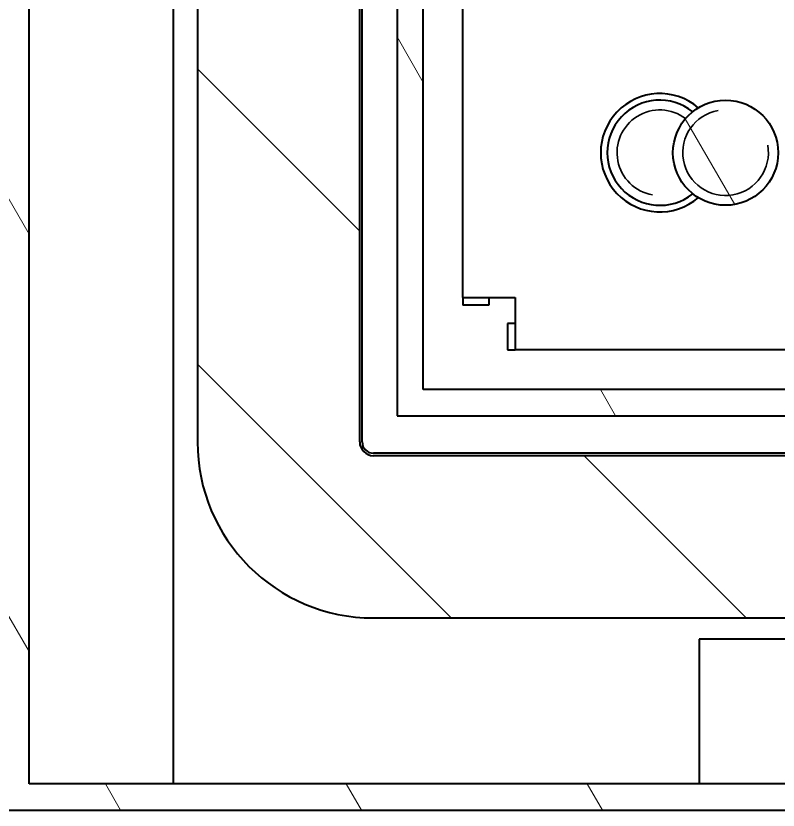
# Model space of a CAD drawing. Header units: millimetres. Extents: x 0 to 5945, y 0 to 4205.
# Drawn here: x 1603.2 to 1661.2, y 257.4 to 317.8 of the extents above; entities that cross this region are included whole.
import ezdxf

# ---------------------------------------------------------------- set-up
doc = ezdxf.new("R2010")
doc.units = ezdxf.units.MM
doc.header["$LTSCALE"] = 5
for name, color, linetype, lineweight in [('가시적인 것(ISO)', 3, 'Continuous', 40), ('가시적인 좁은 것(ISO)', 3, 'Continuous', 35), ('해치(ISO)', 7, 'Continuous', 18)]:
    doc.layers.add(name, color=color, linetype=linetype, lineweight=lineweight)

msp = doc.modelspace()

# ---------------------------------------------------------------- hatches: boundary and pattern name
at = {"layer": '해치(ISO)'}
h = msp.add_hatch(dxfattribs=at)
h.set_pattern_fill('ANSI31', color=256, scale=127, angle=75.00018, style=0)
h.set_pattern_definition([(120.0002, (0, 0), (-13.74813, -7.93754), [])])
h.paths.add_polyline_path([(1602.237, 257.352), (2132.237, 257.352), (2132.237, 827.352), (1602.237, 827.352), (1602.237, 766.852), (1602.237, 707.852), (1602.237, 376.852), (1602.237, 317.852)])
h.paths.add_polyline_path([(1604.237, 259.352), (1604.237, 825.352), (2130.237, 825.352), (2130.237, 259.352)], flags=0)
edge = h.paths.add_edge_path()
edge.add_ellipse((1657.237, 307.352), major_axis=(-4, 0), ratio=1, start_angle=0, end_angle=360)
h.paths.add_polyline_path([(2102.237, 287.352), (2102.237, 797.352), (1632.237, 797.352), (1632.237, 287.352)])
h.paths.add_polyline_path([(1634.237, 289.352), (1634.237, 795.352), (2100.237, 795.352), (2100.237, 289.352)], flags=0)
h = msp.add_hatch(dxfattribs=at)
h.set_pattern_fill('ANSI31', color=256, scale=127, angle=90.00021, style=0)
h.set_pattern_definition([(135.0002, (0, 0), (-11.22528, -11.22536), [])])
edge = h.paths.add_edge_path()
edge.add_line((2117.821, 285.352), (2117.821, 799.352))
edge.add_ellipse((2104.437, 799.352), major_axis=(13.384, 0), ratio=1, start_angle=0, end_angle=90)
edge.add_line((2104.437, 812.736), (1630.437, 812.736))
edge.add_ellipse((1630.437, 799.352), major_axis=(0, 13.384), ratio=1, start_angle=0, end_angle=90)
edge.add_line((1617.053, 799.352), (1617.053, 285.352))
edge.add_ellipse((1630.437, 285.352), major_axis=(-13.384, 0), ratio=1, start_angle=0, end_angle=90)
edge.add_line((1630.437, 271.967), (1867.387, 271.967))
edge.add_line((1867.387, 271.967), (1867.387, 284.311))
edge.add_line((1867.387, 284.311), (1630.437, 284.311))
edge.add_ellipse((1630.437, 285.352), major_axis=(0, -1.041), ratio=1, start_angle=270, end_angle=360, ccw=False)
edge.add_line((1629.396, 285.352), (1629.396, 799.352))
edge.add_ellipse((1630.437, 799.352), major_axis=(-1.041, 0), ratio=1, start_angle=270, end_angle=360, ccw=False)
edge.add_line((1630.437, 800.392), (2104.437, 800.392))
edge.add_ellipse((2104.437, 799.352), major_axis=(0, 1.041), ratio=1, start_angle=270, end_angle=360, ccw=False)
edge.add_line((2105.478, 799.352), (2105.478, 285.352))
edge.add_ellipse((2104.437, 285.352), major_axis=(1.041, 0), ratio=1, start_angle=270, end_angle=360, ccw=False)
edge.add_line((2104.437, 284.311), (1867.487, 284.311))
edge.add_line((1867.487, 284.311), (1867.487, 271.967))
edge.add_line((1867.487, 271.967), (2104.437, 271.967))
edge.add_ellipse((2104.437, 285.352), major_axis=(0, -13.384), ratio=1, start_angle=0, end_angle=90)

# ---------------------------------------------------------------- linework, layer by layer
at = {"layer": '가시적인 것(ISO)'}
for p, q in [((1604.237, 259.352), (1604.237, 825.352)), ((1615.237, 259.352), (1615.237, 825.352)), ((1617.053, 799.352), (1617.053, 285.352)), ((1629.396, 285.352), (1629.396, 799.352)), ((1629.582, 285.352), (1629.582, 799.352)), ((1632.237, 797.352), (1632.237, 287.352)), ((1634.237, 289.352), (1634.237, 795.352)), ((1637.237, 296.352), (1637.237, 795.352)), ((1637.237, 296.352), (1641.237, 296.352)), ((1637.237, 296.352), (1637.237, 295.766)), ((1639.237, 296.352), (1639.237, 295.766)), ((1641.237, 296.352), (1641.237, 292.352)), ((1639.237, 295.766), (1637.237, 295.766)), ((1641.237, 294.352), (1640.651, 294.352)), ((1640.651, 294.352), (1640.651, 292.352)), ((1640.651, 292.352), (1641.237, 292.352)), ((2093.237, 292.352), (1641.237, 292.352)), ((2100.237, 289.352), (1634.237, 289.352)), ((1632.237, 287.352), (2102.237, 287.352)), ((1867.387, 284.497), (1630.437, 284.497)), ((1867.387, 284.311), (1630.437, 284.311)), ((1630.437, 271.967), (1867.387, 271.967)), ((2079.237, 270.352), (1655.237, 270.352)), ((1655.237, 270.352), (1655.237, 259.352)), ((2130.237, 259.352), (1604.237, 259.352)), ((1602.237, 257.352), (2132.237, 257.352))]:
    msp.add_line(p, q, dxfattribs=at)
msp.add_circle((1657.237, 307.352), 4, dxfattribs=at)
for centre, radius, start, end in [((1652.237, 307.352), 4.5, 49.4584, 310.5416), ((1652.237, 307.352), 4, 51.31781, 308.68219), ((1630.437, 285.352), 13.384, 180, 270), ((1630.437, 285.352), 1.041, 180, 270), ((1630.437, 285.352), 0.855, 180, 270)]:
    msp.add_arc(centre, radius, start, end, dxfattribs=at)
at = {"layer": '가시적인 좁은 것(ISO)'}
for centre, start, end in [((1652.237, 307.352), 52.98581, 260), ((1657.237, 307.352), 100, 10)]:
    msp.add_arc(centre, 3.256, start, end, dxfattribs=at)

doc.saveas('drawing.dxf')
